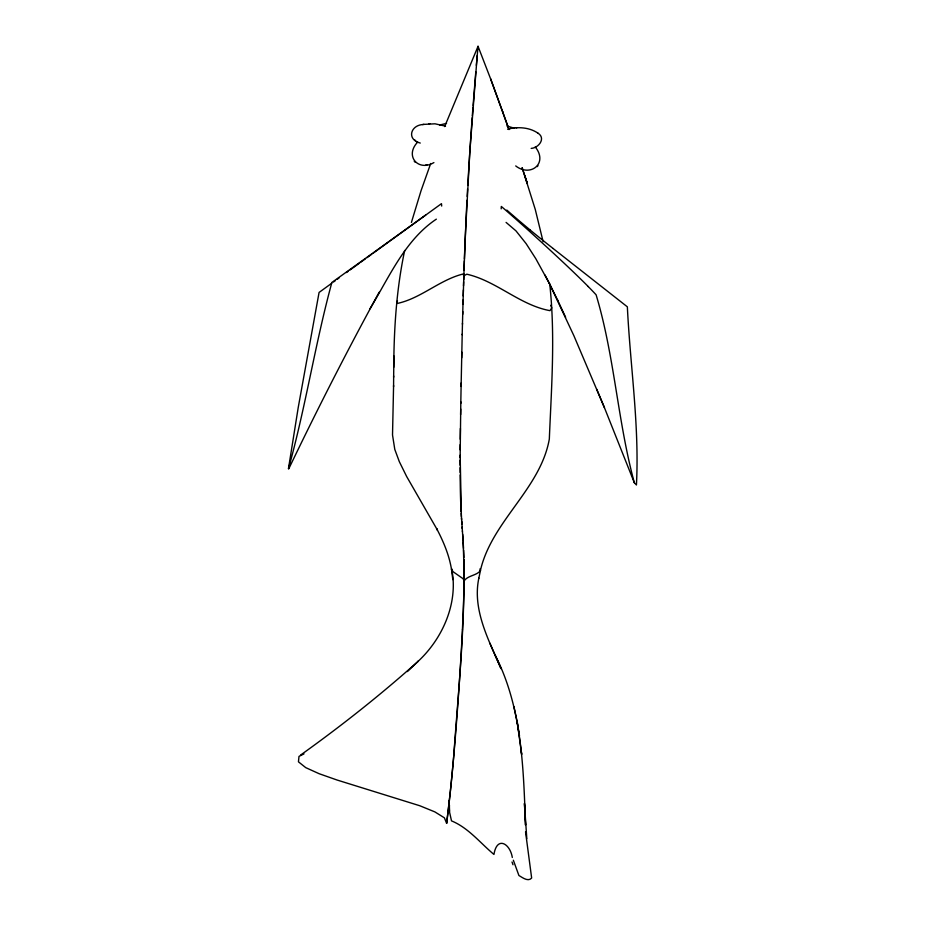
<?xml version="1.0" encoding="UTF-8"?>
<svg xmlns="http://www.w3.org/2000/svg" width="926" height="926" viewBox="0 0 926 926"><rect width="100%" height="100%" fill="white"/><g stroke="black" fill="none" stroke-linecap="round" stroke-linejoin="round"><path stroke-width="1.39" d="M460.129 465.211L460.141 460.187M460.153 455.21L461.391 516.546M460.141 457.641L460.812 401.78M404.674 250.483C396.513 288.854 393.978 328.151 393.747 367.309M393.573 386.721L393.654 375.979M460.176 449.874L460.222 444.607M393.585 385.459L392.52 434.965L394.789 449.411L399.337 461.692L406.641 476.496L437.419 530.054L436.725 528.758C443.45 541.571 449.191 555.079 451.506 569.444M393.643 377.206L393.909 355.931M460.268 439.271L460.396 428.437M460.604 414.628L460.697 409.037M460.789 403.423L461.171 382.97M461.102 386.443L462.213 334.136M461.692 357.887L461.808 352.146M462.201 334.83L462.479 323.197M441.69 206.07L441.482 203.651L390.054 240.91M462.456 324.262L462.78 311.599M463.093 299.908L462.699 314.354M463.382 289.942L463.208 295.973M462.965 304.434L464.331 260.866M463.509 285.845L463.637 281.759M463.695 279.745L463.88 273.876M464.007 270.103L466.044 219.231A218.015 14.006 -87.3 0 1 466.588 207.829L466.982 200.248M464.401 259.002L464.609 253.354A259.095 16.645 -87.3 0 1 465.199 238.225L469.795 152.188L477.191 55.676M417.661 142.106C404.199 156.228 418.575 171.877 433.9 162.582M462.433 629.298L463.023 616.311A100.922 6.482 -87.3 0 0 463.799 594.967L464.088 580.915A65.746 4.225 -87.3 0 0 464.146 570.601L464.065 563.702M467.179 196.462L467.584 188.916M467.804 185.154L468.012 181.392A293.172 18.833 -87.3 0 1 471.67 124.79L472.179 117.695M417.95 661.488C443.022 638.245 458.636 602.259 451.61 568.576M472.306 115.935L472.954 107.231M473.093 105.506L475.79 71.858M476.346 65.352L478.036 46.3L490.919 79.636M449.226 801.65L449.365 800.446A290.208 18.647 -87.3 0 1 446.633 823.364L444.376 817.808L434.861 811.894L419.767 805.736L337.041 780.016L319.157 773.719L305.73 767.631L298.45 761.82L298.994 756.392L304.006 753.891M449.098 802.83L448.832 805.18M446.633 823.376L450.244 792.309A268.158 17.224 -87.3 0 0 453.752 755.882C458.914 682.219 467.132 608.243 462.653 534.348M478.835 578.171C472.179 609.783 488.778 640.167 501.024 668.653L489.866 643.2M397.451 300.73L396.976 303.508C420.589 298.658 439.526 279.884 463 274.027L463.822 275.798L466.82 274.2C496.567 281.006 519.961 305.198 549.975 310.65L551.734 307.93L550.739 305.302M478.788 578.391L480.525 570.196M411.41 222.437L421.075 190.64L430.706 163.485M480.351 570.786C491.532 521.315 540.471 489.09 549.326 439.051C551.445 387.45 555.392 335.559 549.731 284.05M444.665 126.584L478.036 46.3L478.14 48.673M288.762 468.834C317.363 409.199 347.435 350.213 379.174 292.199M369.925 308.821C389.082 277.522 404.894 240.066 436.354 219.149M515.713 165.928C530.482 177.514 548.447 163.393 535.263 146.945M537.277 166.622L537.948 165.696M407.394 671.57L418.39 661.083C381.003 694.569 341.37 725.891 300.545 755.095M346.486 272.557L348.303 271.237M350.097 269.929L359.612 263.03M389.163 241.559L373.363 253.029M360.434 262.428L365.342 258.863M366.951 257.694L371.766 254.199M331.682 283.298L319.076 292.442L298.241 407.44L288.449 468.741C305.58 407.44 315.106 343.951 331.867 282.476L370.192 254.997A195.907 0.787 -35.8 0 0 375.424 251.235A227.923 0.914 -35.8 0 0 391.212 239.88L406.248 229.058A157.918 0.637 -35.8 0 0 424.039 216.233L425.717 215.029M333.534 281.955L335.397 280.601M337.249 279.258L339.113 277.904M439.653 125.033L446.54 123.366M507.575 129.235L510.099 128.575M531.177 148.403C538.735 147.986 546.282 138.124 537.774 133.031M423.055 124.512C410.368 125.23 406.514 139.618 420.254 143.055M423.576 124.408L435 123.806L445.522 126.144M510.62 128.471C519.833 126.816 530.112 127.719 537.96 133.17M422.742 124.582L423.865 124.339M509.786 128.645L510.897 128.401M425.914 164.851L427.002 164.689M429.016 123.714L429.849 123.679M516.048 127.776L516.882 127.742M506.962 126.029L514.3 128.205M414.848 140.092L415.647 140.671M506.082 222.402L515.99 230.898L526.118 243.631L535.818 258.724L549.326 283.344L573.889 335.733L604.435 407.671L634.322 482.724L636.428 484.969C639.507 425.624 630.224 366.106 627.353 306.83L553.135 248.527M506.823 210.086L509.497 212.436A77.576 5.88 40.9 0 0 530.274 230.088M414.246 161.251L414.952 162.096M451.552 569.64L453.289 571.863L463.116 578.727L464.088 580.915C467.78 575.521 475.895 575.775 480.235 570.983L480.015 568.842M549.326 283.344L544.951 274.964M549.072 282.847L557.788 300.475M557.498 299.874L565.624 317.259M495.341 655.515C522.044 707.939 523.421 767.666 525.528 825.112L524.429 803.444L526.801 838.678M604.435 407.671L596.703 389.221L597.212 390.459M512.31 857.464C510.064 843.482 496.938 835.68 493.952 854.455C480.212 842.961 468.382 827.786 451.506 820.876L449.353 811.211M503.119 113.007L490.676 78.988L508.999 129.582M513.34 860.208L518.907 875.498C522.391 877.489 528.075 882.096 531.651 878.068L525.54 831.837M502.644 111.676L508.409 127.915M522.206 167.895L535.274 209.473L543.134 241.744M522.148 167.756L527.392 183.742L524.845 175.824M634.322 482.724C617.596 421.006 614.528 355.931 596.101 294.804A93.595 7.095 40.9 0 0 588.137 286.481M513.918 706.619L517.403 722.951M519.498 735.834L517.032 720.845L521.674 754.412L521.35 751.657M451.483 569.108L452.802 579.607M461.206 513.351L462.433 531.42M462.12 527.056L462.224 528.514M462.398 530.945L463.069 540.333M461.9 524.128L461.692 521.153M461.495 518.097L461.588 519.636M463.162 541.884L463.532 548.377M461.113 511.696L461.021 510.018A173.463 11.147 -87.3 0 1 460.187 477.295L460.164 474.945M463.625 550.102L463.914 557.498M463.972 559.489L464.042 562.626M501.197 208.836L501.313 206.44L502.367 207.343A91.234 6.922 40.9 0 1 510.272 214.207L517.518 220.596A157.918 11.969 40.9 0 1 533.561 234.996L546.861 247.138A227.923 17.281 40.9 0 1 560.577 259.87A195.907 14.851 40.9 0 1 565.068 264.084L569.351 268.146A131.932 10.001 40.9 0 1 588.253 286.562M460.153 472.549L460.141 467.688M449.365 800.573A273.922 17.594 -87.3 0 0 457.062 714.872A304.816 19.585 -87.3 0 0 459.342 682.416A216.834 13.936 -87.3 0 0 462.456 629.321M512.02 861.99A139.016 28.764 81.7 0 1 512.992 864.745M449.666 811.153A68.582 53.488 -18.1 0 1 449.434 805.122M553.065 248.446A137.824 10.452 40.9 0 1 530.355 230.192"/></g></svg>
